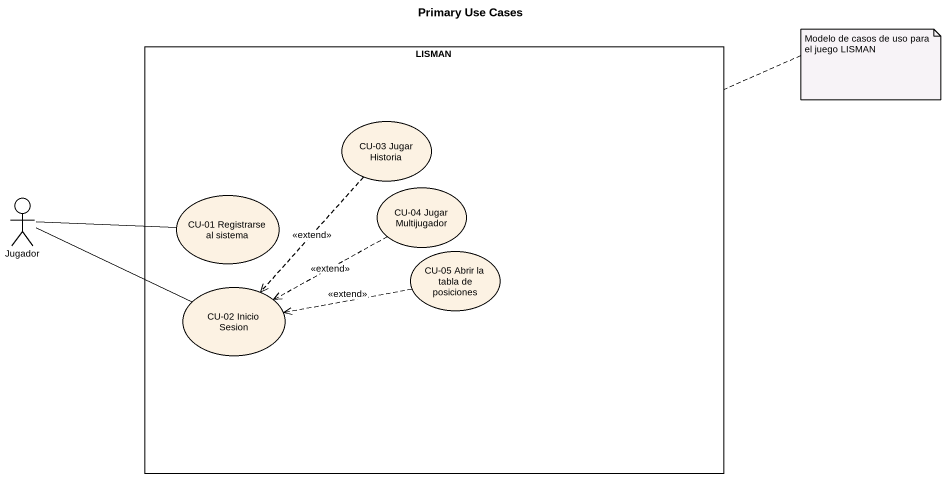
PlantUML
@startuml
title Primary Use Cases
rectangle LISMAN {
  usecase "CU-03 Jugar Historia" as CU_03_Jugar_Historia
  usecase "CU-01 Registrarse al sistema" as CU_01_Registrarse_al_sistema
  usecase "CU-04 Jugar Multijugador" as CU_04_Jugar_Multijugador
  usecase "CU-05 Abrir la tabla de posiciones" as CU_05_Abrir_la_tabla_de
  usecase "CU-02 Inicio Sesion" as CU_02_Inicio_Sesion
}
actor Jugador
CU_03_Jugar_Historia ..> CU_02_Inicio_Sesion : <<extend>>
Jugador -right- CU_01_Registrarse_al_sistema
Jugador -right- CU_02_Inicio_Sesion
CU_04_Jugar_Multijugador .left.> CU_02_Inicio_Sesion : <<extend>>
CU_05_Abrir_la_tabla_de .left.> CU_02_Inicio_Sesion : <<extend>>
note right of LISMAN : Modelo de casos de uso para el juego LISMAN
@enduml
